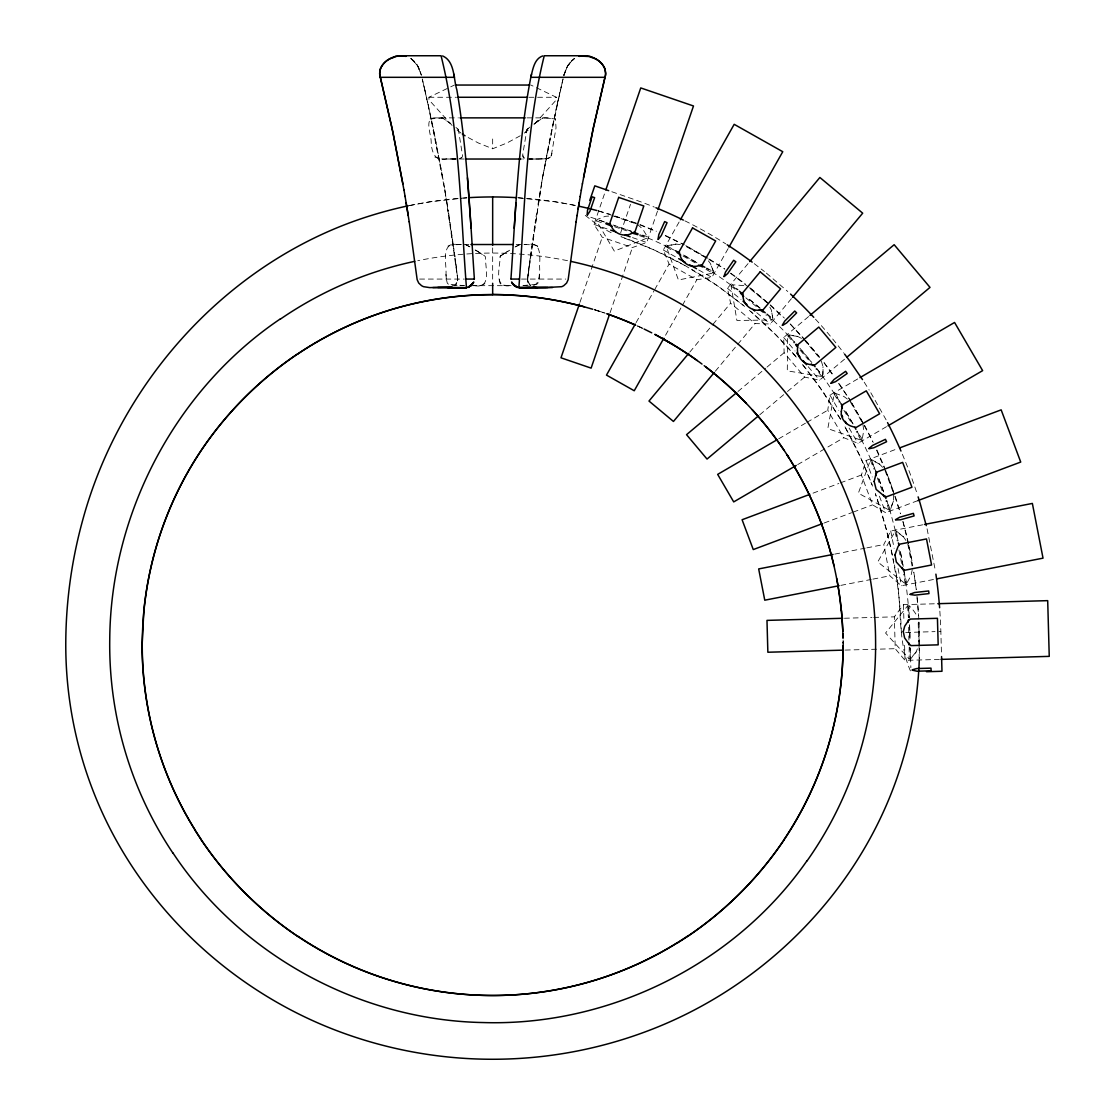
<?xml version="1.0" encoding="UTF-8"?>
<svg xmlns="http://www.w3.org/2000/svg" width="1115" height="1115" viewBox="0 0 1115 1115"><rect width="100%" height="100%" fill="white"/><g stroke="black" fill="none" stroke-linecap="round" stroke-linejoin="round"><path stroke-width="0.75" stroke-dasharray="5 3.75" d="M909.394 624.679L910.063 639.578M908.655 627.229L908.892 640.08M801.518 338.389L797.587 336.382L788.89 334.848L787.678 335.866L787.288 370.849L821.825 376.522L823.037 375.504L823.023 366.668L821.295 361.037M909.087 617.64L909.255 607.842C906.551 601.083 917.227 614.644 916.892 616.442M909.213 647.118L909.073 658.937L885.561 633.027L907.61 605.863L909.199 605.821M882.578 467.31L879.54 464.105L871.86 459.756L870.369 460.314L858.355 493.164L889.003 510.029L890.495 509.471L893.422 501.123L893.742 493.778L884.613 469.443M919.178 659.258L918.871 622.017M527.702 278.29L527.925 282.137L530.517 285.538L529.583 284.701M524.914 285.607C539.507 288.952 540.204 277.314 539.59 266.346C539.925 257.3 541.681 241.063 527.604 244.561M909.924 632.358L909.812 640.052M534.67 225.913L527.604 279.071A6.035 6.021 -1.8 0 0 527.743 281.551L528.817 283.795A9.129 9.101 -1.4 0 0 530.726 285.705L527.618 280.966A4.265 3.011 -90 0 1 527.604 279.071L528.287 273.384M528.036 275.447L541.556 183.208M528.468 271.851L528.649 270.318M527.604 279.071L529.151 266.304M528.845 268.785L529.416 264.185M529.611 262.652L530.196 258.067M530.392 256.534L542.601 177.341L557.179 104.392M886.523 426.655L857.993 443.296L843.804 437.721L827.762 410.209L829.922 395.128L858.452 378.487M535.13 222.861L535.59 219.808M680.345 244.589L675.955 244.087L667.272 245.704L666.491 247.084L678.422 279.976L712.736 273.161L705.962 269.342M536.05 216.756L536.524 213.704M537.974 204.547L540.51 189.299M847.344 399.045L843.804 396.41L835.497 393.4L834.132 394.208L827.804 428.62L860.864 440.077L862.23 439.282L863.721 430.571L862.787 423.268L849.7 400.815M541.486 183.668L548.51 145.814M542.601 177.341L553.625 120.741M549.124 142.678L562.699 80.392M554.294 117.619L554.963 114.497M555.646 111.375L556.329 108.267M528.175 128.42L527.52 129.019A10.648 7.526 -90 0 0 526.893 129.688L522.726 154.595L523.325 157.313L525.611 158.692L523.52 157.591M557.012 105.144L563.075 78.844L561.04 87.458M557.556 102.692L559.869 92.531M560.26 90.831L560.65 89.144M526.893 129.688L525.862 132.657L526.893 129.688A9.018 9.018 0 0 1 527.716 128.824M571.995 60.503L567.298 66.496L563.814 75.736L567.772 65.674L574.225 58.733M564.12 74.552L563.911 75.332L564.497 73.297M564.037 74.872L565.012 71.653A28.335 20.042 -90 0 1 574.741 58.356M503.269 254.081L500.816 255.837A9.673 6.843 -90 0 0 500.3 256.339C500.175 265.635 492.942 288.437 509.973 285.635M564.232 74.161L564.692 72.642M917.798 500.649L885.631 512.705L872.585 504.844L861.407 475.018L866.062 460.509L896.613 449.052M743.789 285.593L732.137 284.757L738.116 289.747M657.46 211.237L646.756 242.485L632.4 247.558L602.253 237.23L594.016 224.422L605.278 191.529M612.706 215.78L637.292 224.199L642.77 229.119L647.341 236.673L646.825 238.178L614.337 251.14L596.595 220.979L597.11 219.474L605.375 216.31L609.766 215.989M579.939 302.402L602.253 237.23M610.086 312.73L632.4 247.558M732.137 284.757L731.119 285.984L736.904 320.479L771.901 319.977L765.921 315.001M620.679 232.784L630.519 204.366M893.422 501.137L890.146 509.457L886.773 500.482M526.141 131.361L526.642 130.037M909.073 658.937L910.662 658.895L916.14 651.968L918.83 645.111L918.105 619.132M933.436 579.507L901.408 585.751L889.854 575.828L883.763 544.552L890.746 531.019L922.774 524.789M566.615 67.778L568.274 64.865M905.91 540.468L903.443 536.803L896.585 531.242L895.024 531.548L877.742 561.96L905.185 583.661L906.732 583.354L911.011 575.619L912.53 568.427L907.568 542.907M821.825 376.522L815.832 368.87M728.109 248.617L711.886 277.384L696.833 279.754L669.084 264.102L663.327 249.997L679.551 221.23M636.094 322.597L653.864 291.099M654.7 289.607L669.084 264.102M665.543 335.253L681.613 306.75M682.45 305.245L696.833 279.754M712.736 273.161L713.516 271.781L710.408 263.516L705.92 257.676L683.272 244.91M544.329 158.846L549.277 157.982L551.354 155.403L556.023 127.849L555.465 119.194L548.664 117.911M460.161 158.581L461.986 157.313A3.08 2.174 -90 0 0 462.544 155.752L458.418 129.688A10.648 7.526 -90 0 0 457.791 129.019L457.136 128.42M939.36 659.425L905.018 660.373L895.234 648.693L894.355 616.846L903.471 604.651L936.098 603.745M835.497 393.4L841.072 403.825M916.154 651.954L910.342 658.77L909.91 647.104M474.6 285.649C492.175 289.092 484.955 266.945 485.527 257.189A1.965 1.38 -90 0 0 485.15 256.506L485.011 256.339A9.673 6.843 -90 0 0 484.495 255.837L482.042 254.081M860.864 440.077L856.264 431.505M596.595 220.979L603.968 223.502M791.441 298.625L770.284 323.977L755.064 323.587L730.59 303.182L727.468 288.283L748.625 262.917M689.781 352.117L711.844 325.664M712.945 324.353L730.59 303.182M715.356 371.197L755.064 323.587M771.901 319.977L772.918 318.765L771.343 310.068L767.97 303.531L748.012 286.876M647.341 236.673L639.982 234.15M455.728 284.701L454.795 285.538L457.694 280.966A4.265 3.011 -90 0 0 457.707 279.071L457.554 277.774M534.364 124.183L556.371 99.834L556.371 97.27L530.879 85.047M457.707 244.561C440.188 241.495 446.794 263.962 446 274.401A71.207 50.356 -90 0 0 446.321 278.722L447.143 282.653A4.042 2.857 -90 0 0 448.202 284.046L452.467 285.287L463.492 285.663M436.648 117.911C423.143 116.281 431.198 133.967 431.171 141.563C431.352 151.222 434.78 162.205 446.683 159.013M501.025 255.656L500.3 256.339A7.749 7.749 0 0 1 501.025 255.656L507.102 251.739M550.489 157.006L547.827 158.469L538.629 159.013M461.791 157.591L459.701 158.692M484.886 283.67L481.234 285.342L473.875 285.649M571.493 60.977L574.058 58.844M527.52 129.019L529.75 127.166M889.003 510.029L885.909 500.802M844.529 359.197L819.539 380.173L804.612 377.107L784.124 352.716L783.678 337.483L808.668 316.507M737.977 391.476L765.657 368.215M766.981 367.114L784.124 352.716M759.775 414.766L786.145 392.619M787.469 391.504L804.612 377.107M666.491 247.084L673.279 250.903M524.245 133.131L528.231 130.079M447.896 246.136L450.474 244.938L460.871 244.533M533.806 124.183L536.371 122.343M534.656 123.57L542.615 118.079A2.355 2.355 0 0 1 543.228 117.911L545.012 117.883M536.803 122.023L542.782 118.009L548.162 117.911M430.097 118.943L442.53 118.009L451.505 124.183M503.701 253.802L510.182 249.913M905.185 583.661L903.652 574.058M520.273 135.765L506.99 142.971L492.663 148.755L478.321 142.971L466.377 136.574M507.604 251.433L509.667 250.22M778.674 438.822L805.448 423.212M806.939 422.348L827.762 410.209M797.685 464.607L843.804 437.721M515.088 247.042L519.437 244.715M515.869 246.596L519.632 244.659M731.119 285.984L737.099 290.959M452.105 125.465L428.94 99.834L428.94 97.27L454.432 85.047M536.622 284.367L521.29 285.663M813.03 493.151L838.828 483.478M840.445 482.865L861.407 475.018M824.222 522.977L851.623 512.705M853.24 512.092L872.585 504.844M787.678 335.866L794.187 343.086M834.745 554.113L865.17 548.176M866.857 547.855L883.763 544.552M840.835 585.375L871.261 579.452M872.947 579.117L889.854 575.828M675.969 244.087L667.23 246.053L675.579 250.763M409.01 205.648L429.721 201.857L461.917 198.261M834.132 394.208L839.316 402.431M862.23 439.282L857.059 431.045M463.533 198.136L466.753 197.885M543.855 158.86L541.305 158.957M540.914 158.971L522.712 159.027M901.714 632.567L901.352 632.581A455.464 455.464 0 0 0 896.795 579.856L890.774 547.061L882.327 514.823A442.683 442.683 0 0 0 875.345 493.652L886.467 529.402L893.812 561.918M905.673 632.456L935.039 631.634M938.914 631.522L940.851 631.466L941.464 653.251M844.431 618.24L871.972 617.473M873.7 617.417L894.355 616.846M845.323 650.073L895.234 648.693M455.951 158.971L451.324 159.027M524.385 285.621L523.367 285.635M452.286 159.027L456.509 158.957M437.15 117.911L440.007 117.883M538.238 159.013L534.447 159.027M458.404 244.547L461.373 244.533M440.564 117.869L458.363 117.869M428.94 97.27L456.495 97.27M528.817 97.27L556.371 97.27M526.949 117.869L544.092 117.869M464.314 159.027L440.509 158.818L434.822 157.006M463.924 244.519L469.15 244.519M516.161 244.519L521.388 244.519M419.575 279.071L464.328 279.071M521.499 279.071L565.737 279.071M471.101 285.677L514.21 285.677M450.864 159.027L447.073 159.013M533.987 159.027L530.977 159.013M870.369 460.314L874.104 469.29M523.939 244.533L526.252 244.547M464.774 285.663L448.704 284.367M545.611 117.883L555.214 118.943M524.44 244.533L534.838 244.938L537.416 246.136M528.803 158.957L533.026 159.027M530.447 158.999L529.36 158.971M441.219 117.869L441.916 117.897A4.46 3.15 -90 0 1 442.697 118.079L450.655 123.57M508.482 285.607L502.851 285.092L500.426 283.67M518.545 197.885L555.591 201.857L576.302 205.648M639.466 235.655L646.825 238.178M604.483 221.996L597.11 219.474M895.024 531.548L897.227 541.012M797.601 336.396L788.723 335.155L794.884 342.5M906.732 583.354L904.056 571.842M631.829 231.363L614.839 225.885M598.351 210.958L636.902 223.321M614.546 226.763L626.741 230.819M594.407 309.622L604.218 312.855M594.016 224.422L608.274 229.314M632.498 237.606L646.756 242.485M611.828 191.738L632.428 198.874A443.575 443.575 0 0 1 654.352 207.111M585.277 215.362L600.051 226.958L613.139 233.704M590.783 217.258L604.999 222.178M613.097 224.993L622.282 228.171A412.536 412.536 0 0 1 631.09 231.335M907.61 605.863L908.39 617.654M614.881 215.962L638.686 224.463M640.275 225.035L656.024 231.404M465.68 244.659L469.931 246.875M639.899 224.533L656.414 231.251M466.084 244.798A7.025 4.976 90 0 0 465.485 244.617A7.025 4.976 -90 0 1 466.084 244.798L470.223 247.042M642.547 328.158L636.247 325.371A349.553 349.553 0 0 1 642.463 328.354M665.223 235.349L684.08 244.701M665.362 235.864L684.053 244.798M683.091 256.046L696.485 263.6M696.931 262.805L683.537 255.251M684.847 265.481L653.529 249.704L620.943 236.715A404.02 404.02 0 0 1 686.185 266.206L717.238 285.649L743.426 305.357M663.327 249.997L676.457 257.412M698.757 269.983L711.886 277.384M879.554 464.119L871.596 459.993L875.596 470.962M475.129 249.913L477.708 251.433M708.025 258.29L685.516 245.453L707.495 258.527M709.419 259.112L724.346 268.84M475.645 250.22L481.61 253.802M478.21 251.739L485.011 256.339M708.931 259.405L724.82 269.133M760.318 308.256L746.938 297.259M411.087 58.733L417.289 65.269L421.4 75.332M731.05 273.398L745.377 283.977M754.242 263.656L764.388 271.516M737.531 289.886L724.025 280.018A412.536 412.536 0 0 0 706.45 268.339M745.824 297.789L757.629 307.642M411.254 58.844L413.818 60.977M730.353 273.147L748.081 286.736M749.447 287.781L769.294 304.353M457.08 130.079L462.39 134.148M455.924 127.445L457.791 129.019A10.648 7.526 90 0 1 458.418 129.688M766.381 273.119L787.775 291.517M903.457 536.817L896.293 531.423L898.119 540.845M750.451 288.018L769.002 303.698M744.611 306.374L719.161 286.987A404.02 404.02 0 0 0 691.481 269.245M727.468 288.283L741.001 299.559M756.764 312.702L770.284 323.977M706.743 267.962L713.516 271.781L710.394 263.502M816.528 368.271L822.703 375.616L823.009 366.654M749.405 310.374L776.096 335.099L797.155 358.054A422.446 422.446 0 0 0 761.141 320.674L750.604 311.378M759.747 308.033L746.409 297.092M770.214 304.785L784.375 318.082M770.549 305.538L783.162 317.482M790.73 324.632L804.375 339.699M413.317 60.503L418.014 66.496L421.498 75.736M790.117 323.796L804.486 339.183M800.054 350.082L808.417 359.852M805.587 340.382L819.149 356.479M810.661 361.274L800.765 349.497M805.462 340.967L819.692 357.539M804.138 339.727L820.863 359.629M783.678 337.483L795.009 350.974M808.208 366.696L819.539 380.173M766.925 313.775L772.918 318.765L771.329 310.054M824.138 362.863L833.881 375.811M824.083 362.64L833.672 376.424M838.466 383.323L849.965 399.881M839.344 383.839L850.829 401.484M843.916 410.32L850.494 421.372M852.459 423.156L844.348 408.884M864.209 382.194L869.184 390.083M839.734 401.47L825.044 379.811A430.947 430.947 0 0 0 816.961 368.995M851.665 402.863L863.804 423.909M417.038 64.865L418.696 67.778M870.815 392.745L886.104 419.839M840.738 419.435L818.159 384.8A422.446 422.446 0 0 0 801.601 363.351L823.107 391.783L841.463 420.662M829.922 395.128L838.787 410.348M849.114 428.076L857.993 443.296M853.114 423.965L844.71 409.86M851.651 402.905L863.442 424.118M864.278 425.637L873.226 442.418M844.989 426.864L860.822 458L872.571 486.126M864.599 425.331L872.683 441.206M845.686 428.104L852.404 440.676A442.683 442.683 0 0 1 872.014 484.621M857.282 431.63L859.972 436.787A451.185 451.185 0 0 1 875.108 469.429M910.411 670.868C895.902 637.446 903.192 599.786 894.355 564.901M876.92 449.958L884.711 467.77M876.627 450.279L889.575 480.147L894.244 494.558M877.31 477.847L882.704 492.259M883.568 491.924L878.174 477.527M885.868 470.795L894.815 495.116M866.062 460.509L872.251 476.997M879.456 496.217L885.631 512.705M420.299 71.653L421.275 74.872M895.331 496.649L900.669 513.639M894.774 496.161L900.474 513.778M902.871 521.43L908.335 543.437M898.969 549.988L901.91 565.082M927.081 528.831L935.401 570.88M897.687 539.2L890.467 512.356A451.185 451.185 0 0 0 886.55 500.064M902.816 564.915L900.376 551.256M422.683 80.684L422.278 78.998L431.017 117.619M422.613 80.392L433.651 130.134L443.826 183.668M908.711 545.026L912.725 565.695M423.881 85.757L424.271 87.458M424.662 89.144L426.989 99.305M427.366 101.005L427.756 102.692M428.132 104.392L445.986 196.338M431.686 120.741L442.711 177.341M890.746 531.019L894.119 548.315M898.035 568.455L901.408 585.751M903.262 566.42L899.875 549.807M443.756 183.208L454.92 256.534M444.801 189.299L457.707 279.071L457.136 282.708L454.586 285.705A9.129 9.101 1.4 0 0 456.509 283.795L457.568 281.551A6.035 6.021 1.8 0 0 457.707 279.071L457.025 273.384M446.836 201.494L448.3 210.637M904.279 572.525L905.213 578.629A463.965 463.965 0 0 1 909.241 618.044M448.788 213.704L454.098 250.401M916.279 589.724L913.784 572.079A468.983 468.983 0 0 1 916.223 589.305M454.307 251.934L457.303 275.698M455.115 258.067L455.7 262.652M455.896 264.185L456.843 271.851M456.16 266.304L457.707 279.071M917.06 597.793L918.551 615.55M842.689 633.055L843.205 643.369L842.926 631.327M910.314 648.205L910.857 667.704M903.471 604.651L903.889 619.717M904.6 645.306L905.018 660.373M843.01 633.055L843.288 645.083M842.912 633.055L843.163 643.383M492.663 138.985L492.663 148.755M492.663 247.892L492.663 280.297M594.295 309.719A350.166 350.166 0 0 1 605.208 313.217M637.195 325.831A350.166 350.166 0 0 1 643.146 328.591M842.87 633.654A349.859 349.859 0 0 1 843.038 643.466M517.695 197.731A408.048 408.048 0 0 1 577.026 205.801M598.63 211A408.048 408.048 0 0 1 610.114 214.275M409.958 205.453A408.048 408.048 0 0 1 467.617 197.731M903.08 521.792A468.983 468.983 0 0 1 912.418 563.549M917.004 596.204A468.983 468.983 0 0 1 919.541 645.097M919.554 648.484A403.323 403.323 0 0 1 919.331 658.644M410.571 58.356A28.335 20.042 -90 0 1 420.369 71.597M500.719 283.963A3.972 3.972 0 0 1 499.659 282.388M536.691 245.579A3.693 3.693 0 0 1 537.737 246.485M499.785 257.189A1.965 1.38 -90 0 1 500.161 256.506M519.228 244.798A7.025 4.976 -90 0 1 519.827 244.617M539.312 274.401A71.207 50.356 -90 0 1 538.991 278.722M538.169 282.653A4.042 2.857 -90 0 1 537.109 284.046M446.321 278.722A71.207 50.356 90 0 1 446 274.401M524.05 158.065A2.899 2.899 0 0 1 523.325 157.313A3.08 2.174 -90 0 1 522.768 155.752M554.949 118.72A2.425 2.425 0 0 1 555.674 119.486M542.615 118.079A4.46 3.15 -90 0 1 543.228 117.911M442.084 117.911A4.46 3.15 90 0 1 442.697 118.079M567.507 260.687A375.95 375.95 0 0 0 492.663 253.049A375.964 375.964 0 0 0 417.791 260.687M909.631 625.989A463.965 463.965 0 0 1 909.854 632.344M639.815 234.68A412.536 412.536 0 0 1 673.878 249.983M683.537 255.028A412.536 412.536 0 0 1 698.464 263.474M939.847 611.132A494.976 494.976 0 0 1 940.851 631.466M684.861 220.826A443.575 443.575 0 0 1 725.74 243.851M766.883 314.402A430.947 430.947 0 0 1 794.284 341.915M799.776 348.075A430.947 430.947 0 0 1 811.873 362.514M878.773 478.53A451.185 451.185 0 0 1 884.446 493.861M815.483 319.169A461.945 461.945 0 0 1 843.79 353.051M902.356 454.279A482.182 482.182 0 0 1 917.046 493.555M551.953 153.438L551.103 156.002L551.953 153.438M602.588 312.312L594.379 309.719A349.553 349.553 0 0 1 602.574 312.367M499.464 281.649L499.269 279.712L499.464 281.649"/><path stroke-width="1.5" d="M657.989 239.432L658.84 234.526L664.652 221.592L667.063 222.679L661.265 235.613L658.435 239.209M843.024 656.554L843.205 645.097M510.935 279.071C515.646 211.683 518.001 143.807 530.81 77.311C532.803 69.701 534.113 58.886 542.712 55.931M552.441 287.572L518.865 287.614C524.914 210.233 525.402 131.486 544.245 55.75L584.19 55.75A46.983 33.227 -90 0 1 594.114 58.008C600.107 60.586 605.264 66.231 605.612 72.977A11.791 11.512 -8.9 0 1 604.943 77.311L592.873 130.107L582.392 183.947M514.21 228.282L515.911 202.986M143.821 610.741L142.107 645.097A349.553 349.553 0 0 0 201.355 839.72M587.131 214.763L587.521 210.205L592.107 196.784L594.63 197.648L590.03 211.07L587.326 215.209M908.07 622.254L908.335 619.898M531.507 74.092L530.81 77.311M723.858 276.618L725.586 271.949L733.642 260.269L735.83 261.788L727.76 273.454L724.332 276.478M576.12 221.704L568.148 279.698L566.601 283.043L563.869 285.579A19.025 13.45 -90 0 1 561.667 286.694L546.866 287.475M576.093 221.899L577.11 215.348M577.082 215.571L579.173 202.651M578.1 209.23L580.246 196.31M580.204 196.575L581.333 189.968M581.291 190.261L582.448 183.641M583.535 177.633L593.459 127.305L605.403 75.667A8.251 5.84 -90 0 0 605.612 73.172L604.971 69.395M380.34 69.395L379.699 72.977A11.791 11.512 8.9 0 0 380.382 77.311L393.107 133.229L404.02 190.261M782.214 325.357L784.737 321.078L794.758 311.029L796.64 312.897L786.619 322.946L782.702 325.315M605.835 189.885L640.749 87.932L693.488 105.981L658.017 209.592M579.382 304.033L560.984 357.804L591.117 368.117L609.529 314.346M589.724 200.491L594.797 185.843L608.706 190.665M830.814 383.253L834.048 379.476L845.644 371.309L847.177 373.483L835.581 381.651L831.316 383.295M472.969 283.433L473.764 282.011L470.697 285.886L467.896 287.363L472.983 283.433L469.345 286.736M680.401 219.725L734.186 124.323L782.758 151.71L728.959 247.098M635.257 324.103L606.49 375.1L634.24 390.752L663.843 338.249M807.023 860.696C734.938 964.224 609.138 1026.469 483.241 1022.553C360.466 1020.364 240.728 955.527 172.95 852.933M868.794 448.578L872.613 445.401L885.435 439.324L886.578 441.721L873.756 447.798L869.282 448.704M749.74 261.579L819.873 177.48L862.689 213.174L792.556 297.287M688.68 353.441L648.986 401.052L673.446 421.456L714.255 372.521M470.697 285.886L471.812 284.827L467.896 287.517M895.429 519.715L899.735 517.221L913.38 513.36L914.105 515.924L900.46 519.785L895.889 519.925M809.978 315.392L894.16 244.701L930.008 287.391L847.149 356.981M736.653 392.591L686.547 434.669L707.035 459.059L758.465 415.867M279.949 319.155C175.473 389.818 110.594 513.499 109.744 639.411A374.487 374.487 0 0 0 172.853 853.003M909.938 594.281L914.579 592.525L928.684 590.964L928.976 593.598L914.871 595.159L910.342 594.546M859.958 377.623L954.565 322.472L982.636 370.64L888.028 425.777M777.183 439.686L717.67 474.377L733.712 501.903L796.194 465.471M899.833 447.84L1001.159 409.86L1020.727 462.056L917.798 500.649M809.811 494.363L742.088 519.743L753.266 549.57L822.605 523.576M452.091 287.029L429.721 287.614L423.644 286.694A19.025 13.45 -90 0 1 421.442 285.579L418.71 283.043L417.163 279.698L409.191 221.704M912.432 669.767L916.823 668.54L931.011 668.15L931.081 670.798L916.906 671.202L912.112 670.129M579.256 56.377L583.354 55.764M395.309 56.531L401.302 55.75L406.055 56.377M924.46 524.454L1032.365 503.436L1043.027 558.155L936.809 578.852M833.044 554.434L758.674 568.929L764.765 600.191L839.135 585.71M926.481 671.704L941.98 671.272L941.562 656.554M937.813 603.689L1047.696 600.65L1049.243 656.373L941.074 659.383M842.717 618.281L766.981 620.386L767.859 652.233L843.595 650.129M546.239 287.475L518.851 287.74M402.919 183.947L391.853 127.305L379.908 75.667A8.251 5.84 -90 0 1 379.699 73.172C379.936 66.343 385.163 60.628 391.198 57.994A46.983 33.227 -90 0 1 401.121 55.75L441.066 55.75C459.938 131.5 460.37 210.303 466.46 287.698L432.871 287.572M380.382 77.311L454.307 77.311M531.005 77.311L604.929 77.311M455.645 85.047L529.667 85.047M458.209 97.27L527.102 97.27M460.077 117.869L525.235 117.869M465.917 159.027L520.998 159.027M470.892 244.519L512.677 244.519M465.847 279.071L474.168 279.071M511.144 279.071L519.465 279.071M437.833 287.475L466.46 287.698M518.879 287.475L547.479 287.475M447.868 287.726L466.46 287.74M504.105 294.736L492.663 294.541A349.566 349.566 0 0 0 298.026 353.803M537.444 287.726L533.221 287.029M401.957 55.764L404.898 56.098A16 15.526 0.1 0 1 405.874 56.335M631.313 232.854L637.752 234.708M590.002 56.531L580.413 56.098A16 15.526 -0.1 0 0 579.438 56.335M584.469 306.862L577.821 305.022L592.734 309.245M605.905 223.794L612.121 226.289M638.045 233.829L633.947 232.436M610.295 224.338L606.198 222.93M442.599 55.931C455.045 61.325 453.415 79.067 456.843 89.827C467.506 152.365 470.028 215.892 474.377 279.071M610.686 230.136L615.591 231.809M625.181 235.098L630.1 236.784M698.45 265.105L702.673 266.959M517.416 287.308L514.614 285.886L511.548 282.011L513.388 284.757L517.416 287.363L512.356 283.447M517.416 287.517L513.499 284.827L514.614 285.886M644.052 329.009L651.745 332.828M704.903 267.293L701.126 265.161M679.342 252.882L675.579 250.763M678.659 258.652L685.418 262.471M689.781 264.924L696.541 268.729M665.404 340.131L654.839 334.347L672.833 344.465M462.39 134.148L465.053 135.765M759.301 309.482L763.12 312.075M677 252.492L680.777 255.14M752.193 262.123L741.782 254.61A443.575 443.575 0 0 0 727.147 244.756M713.07 324.577C813.156 395.95 874.648 516.677 875.568 639.411A374.487 374.487 0 0 1 807.135 860.78M765.238 312.785L761.921 310.026M742.715 294.012L739.384 291.238M742.994 301.217L746.952 304.52M752.778 309.385L754.771 311.043M811.274 363.964L813.044 365.553M740.485 293.189L743.719 296.478M796.152 344.173L797.671 345.817M796.668 352.967L799.999 356.911M803.218 360.758L806.535 364.703M813.755 364.953L815.107 366.737M795.622 344.619L796.96 346.403M862.508 379.588L850.16 361.622A461.945 461.945 0 0 0 844.557 354.054M841.072 403.825L842.285 405.707M788.779 457.596L784.138 450.335A353.748 353.748 0 0 0 752.291 409.79M841.393 414.822L842.689 417.038M845.212 421.372L846.508 423.589M883.247 494.67L884.39 496.76M854.884 427.31L855.916 429.289M875.596 470.962L876.474 473.025M841.49 406.167L842.383 408.369M902.049 567.563L902.829 569.807M885.254 496.44L885.937 498.558M926.286 525.625L920.14 503.367A482.182 482.182 0 0 0 918.119 496.872M898.411 542.921L898.955 545.096M875.623 473.345L876.125 475.673M453.805 74.092L454.502 77.311M908.627 642.547L909.032 644.888M403.978 189.968L405.107 196.575M405.066 196.31L408.229 215.571M406.139 202.651L409.219 221.899M903.735 569.626L904.056 571.842M467.45 177.759L471.101 228.282M841.49 610.741L842.87 631.341M516.036 197.634A408.048 408.048 0 0 0 492.663 196.951L492.663 245.286M492.663 283.294L492.663 294.541A349.553 349.553 0 0 1 581.124 306.026M492.663 294.708A349.859 349.859 0 0 0 307.698 347.462A352.535 352.535 0 0 0 244.91 397.344A353.776 353.776 0 0 0 201.23 450.39A346.026 346.026 0 0 0 168.853 510.977A353.302 353.302 0 0 0 143.821 610.741M607.452 314.026A349.553 349.553 0 0 1 634.644 324.772M662.338 338.57A349.553 349.553 0 0 1 687.286 353.803M504.105 294.904A350.166 350.166 0 0 1 580.107 305.747M606.769 313.747A350.166 350.166 0 0 1 635.703 325.162M662.087 338.305A350.166 350.166 0 0 1 687.286 353.636A353.748 353.748 0 0 1 697.251 360.563M687.286 353.636A352.535 352.535 0 0 1 702.004 364.061M705.934 367.03A352.535 352.535 0 0 1 740.402 397.344A353.748 353.748 0 0 1 746.423 403.491M784.124 450.46A352.535 352.535 0 0 0 740.402 397.344A353.748 353.748 0 0 0 704.164 365.678M786.842 454.558A352.535 352.535 0 0 1 789.49 458.711M790.298 460.133A349.859 349.859 0 0 1 833.95 565.612M836.668 578.42A349.859 349.859 0 0 1 842.815 632.01M843.079 645.097A349.566 349.566 0 0 1 783.957 839.72M842.856 656.54A350.166 350.166 0 0 1 784.124 839.734A353.776 353.776 0 0 1 740.416 892.864A353.762 353.762 0 0 1 687.37 936.516M784.124 839.734A352.535 352.535 0 0 1 740.402 892.85A352.535 352.535 0 0 1 677.655 942.802M677.572 942.663A349.26 349.26 0 0 1 469.777 994.747A350.166 350.166 0 0 1 298.026 936.558A352.535 352.535 0 0 1 244.91 892.85A353.762 353.762 0 0 1 201.23 839.804M194.944 830.104A352.535 352.535 0 0 0 244.91 892.85A353.776 353.776 0 0 0 297.942 936.516M195.097 830.02A349.26 349.26 0 0 1 143.013 622.212A350.166 350.166 0 0 1 201.188 450.46A352.535 352.535 0 0 1 244.91 397.344A353.762 353.762 0 0 1 297.942 353.678M578.699 206.163A408.048 408.048 0 0 1 596.971 210.554M408.285 205.801A408.048 408.048 0 0 0 375.197 214.275C232.436 256.673 120.406 378.891 82.245 521.792A468.983 468.983 0 0 0 65.771 645.097A403.323 403.323 0 0 0 95.751 797.532C139.166 903.917 228.519 989.089 335.517 1030.176A438.669 438.669 0 0 0 649.78 1030.135C756.834 989.144 846.104 903.875 889.575 797.546A403.323 403.323 0 0 0 919.276 660.345M469.276 197.634A408.048 408.048 0 0 1 492.663 196.951M590.002 56.531A25.506 24.739 -0.1 0 1 591.731 57.046M591.619 57.492A20.112 19.526 -0.3 0 1 605.194 69.311M393.581 57.046A25.506 24.739 0.1 0 1 395.309 56.531M380.117 69.311A20.112 19.526 0.3 0 1 393.693 57.492M786.953 454.683A349.204 349.204 0 0 1 841.281 610.769M687.244 936.335A349.622 349.622 0 0 1 298.067 936.335M570.587 261.342A375.95 375.95 0 0 1 712.931 324.772M280.06 319.336A375.964 375.964 0 0 1 414.724 261.342M655.899 207.738A443.575 443.575 0 0 1 683.356 220.087M790.563 294.081A461.945 461.945 0 0 1 813.769 317.315M887.54 422.599A482.182 482.182 0 0 1 900.976 451.059M935.889 574.141A494.976 494.976 0 0 1 939.611 607.759M903.262 631.62L904.613 637.905L908.697 643.55A24.711 24.711 0 0 0 911.066 645.599L938.175 644.846L937.436 618.309L910.328 619.062A24.711 24.711 0 0 0 908.07 621.25L904.697 626.212L903.262 631.62M841.323 411.505C840.459 418.836 846.243 425.205 853.142 426.752A24.711 24.711 0 0 0 856.209 427.421L879.651 413.763L866.285 390.835L842.842 404.494A24.711 24.711 0 0 0 841.909 407.491L841.323 411.505M874.146 481.471L876.167 489.401L883.638 495.604A24.711 24.711 0 0 0 886.55 496.774L911.945 487.255L902.634 462.39L877.226 471.91A24.711 24.711 0 0 0 875.805 474.711L874.146 481.471M797.601 347.629C796.249 356.326 803.148 364.535 811.943 364.716A24.711 24.711 0 0 0 815.079 364.842L835.86 347.406L818.786 327.071L798.005 344.521A24.711 24.711 0 0 0 797.601 347.629M894.955 554.908L896.335 562.03L902.272 568.538A24.711 24.711 0 0 0 904.948 570.183L931.582 564.998L926.495 538.935L899.875 544.12A24.711 24.711 0 0 0 898.007 546.643L894.955 554.908M618.7 197.383L609.919 223.056A24.711 24.711 0 0 0 611.173 225.927C614.504 234.066 624.665 237.537 632.275 233.147A24.711 24.711 0 0 0 635.034 231.641L643.815 205.982L618.7 197.383M692.54 227.92L679.216 251.558A24.711 24.711 0 0 0 679.927 254.61C681.711 263.224 691.063 268.492 699.356 265.565A24.711 24.711 0 0 0 702.339 264.589L715.663 240.965L692.54 227.92M760.193 271.837L742.813 292.674A24.711 24.711 0 0 0 742.966 295.81C743.161 304.604 751.412 311.475 760.096 310.095A24.711 24.711 0 0 0 763.204 309.677L780.584 288.841L760.193 271.837"/></g></svg>
